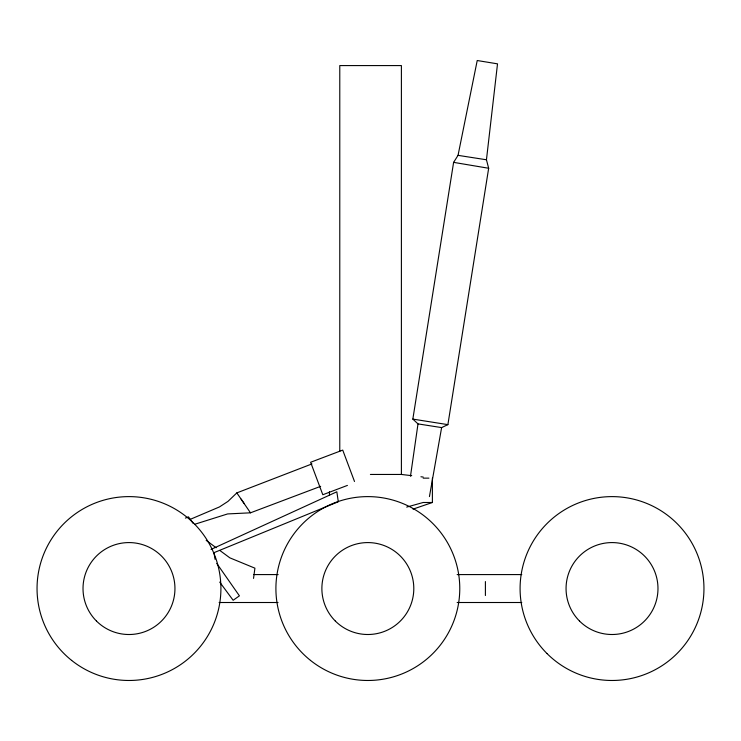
<?xml version="1.0" encoding="UTF-8"?>
<svg xmlns="http://www.w3.org/2000/svg" width="741" height="741" viewBox="0 0 741 741"><rect width="100%" height="100%" fill="white"/><g stroke="black" fill="none" stroke-linecap="round" stroke-linejoin="round"><path stroke-width="1.11" d="M486.448 159.778L497.517 63.846L477.223 60.521L458.04 155.351L453.612 162.362L412.839 419.1L417.998 423.898L441.617 427.594L447.888 424.639L488.662 168.263L486.448 159.778L458.04 155.351M253.533 578.406L254.913 568.171L229.83 557.834L219.827 550.443M410.486 476.213L417.998 423.898M429.437 496.59L441.617 427.594M311.924 463.94L236.833 492.895L227.978 501.388L219.493 506.918L189.974 519.46M211.028 549.424L336.831 491.792L338.304 501.75L213.964 552.675L215.066 559.316M185.38 518.089L188.501 516.885L193.132 523.341M194.929 524.211L227.617 513.93L250.486 512.818L320.658 486.328M347.418 485.411L322.807 494.747L310.627 462.273L342.731 450.102L354.504 481.483M413.015 509.132L432.392 502.491L432.392 478.14M406.679 507.103L423.167 502.491L432.392 502.491M370.407 474.453L401.4 474.453L411.727 475.676M423.167 478.14L428.928 478.14M253.867 574.581L278.144 574.581M457.141 574.581L521.784 574.581M219.104 602.507L278.032 602.507M457.141 602.507L521.784 602.507M420.916 476.769L423.204 477.047M447.888 424.639L412.839 419.1M488.662 168.263L453.612 162.362M206.183 540.365L216.187 547.756M236.833 492.895L250.486 512.818M219.716 582.102L233.146 600.266L239.417 595.838L216.733 563.382M241.14 499.138L244.215 503.602M485.401 581.565L485.401 595.523M401.4 474.453L401.4 65.579L339.776 65.579L339.776 451.352M329.449 491.792L329.449 495.108M310.516 660.416A91.93 91.93 0 0 0 458.744 602.257A91.93 91.93 0 0 0 334.265 502.963A91.93 91.93 0 0 0 310.516 660.416M335.34 621.051A45.97 45.97 0 0 0 412.237 600.442A45.97 45.97 0 0 0 355.949 544.144A45.97 45.97 0 0 0 335.34 621.051M71.655 660.416A91.93 91.93 0 0 0 219.882 602.257A91.93 91.93 0 0 0 95.404 502.963A91.93 91.93 0 0 0 71.655 660.416M96.478 621.051A45.97 45.97 0 0 0 173.385 600.442A45.97 45.97 0 0 0 117.087 544.144A45.97 45.97 0 0 0 96.478 621.051M547.015 653.553A91.93 91.93 0 0 0 700.819 612.344A91.93 91.93 0 0 0 588.224 499.749A91.93 91.93 0 0 0 547.015 653.553M579.518 621.051A45.97 45.97 0 0 0 656.415 600.442A45.97 45.97 0 0 0 600.127 544.144A45.97 45.97 0 0 0 579.518 621.051"/></g></svg>
